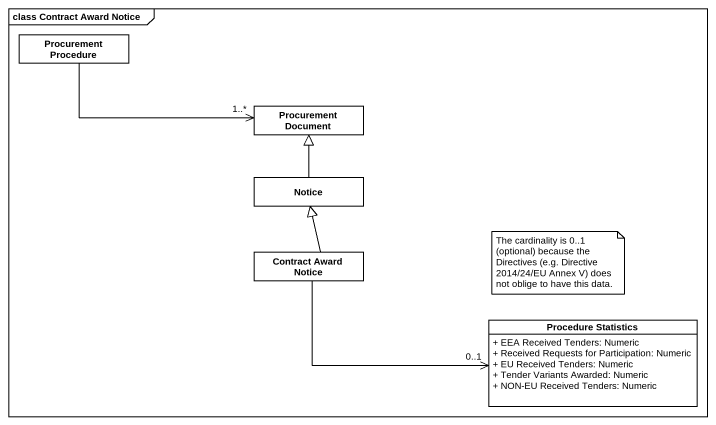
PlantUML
@startuml
mainframe class Contract Award Notice
hide circle
hide empty members
skinparam classAttributeIconSize 0
class "Procurement Procedure" as Procurement_Procedure
class "Procurement Document" as Procurement_Document
class Notice
class "Contract Award Notice" as Contract_Award_Notice
class "Procedure Statistics" as Procedure_Statistics {
  + EEA Received Tenders: Numeric
  + Received Requests for Participation: Numeric
  + EU Received Tenders: Numeric
  + Tender Variants Awarded: Numeric
  + NON-EU Received Tenders: Numeric
}
Procurement_Procedure -right-> "1..*" Procurement_Document
Notice -up-|> Procurement_Document
Contract_Award_Notice -up-|> Notice
Contract_Award_Notice -right-> "0..1" Procedure_Statistics
note as N1
  The cardinality is 0..1 (optional) because the Directives (e.g. Directive 2014/24/EU Annex V) does not oblige to have this data.
end note
@enduml
